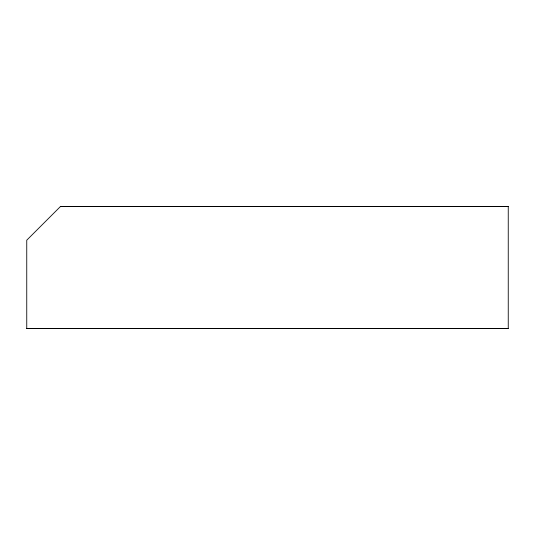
<?xml version="1.0" encoding="UTF-8"?>
<svg xmlns="http://www.w3.org/2000/svg" width="535" height="535" viewBox="0 0 535 535"><rect width="100%" height="100%" fill="white"/><g stroke="black" fill="none" stroke-linecap="round" stroke-linejoin="round"><path stroke-width="0.8" d="M26.75 328.57L26.75 240.188L60.542 206.43L508.25 206.463L508.25 328.497L26.75 328.57L508.25 328.497M508.25 206.463L60.542 206.43"/></g></svg>
